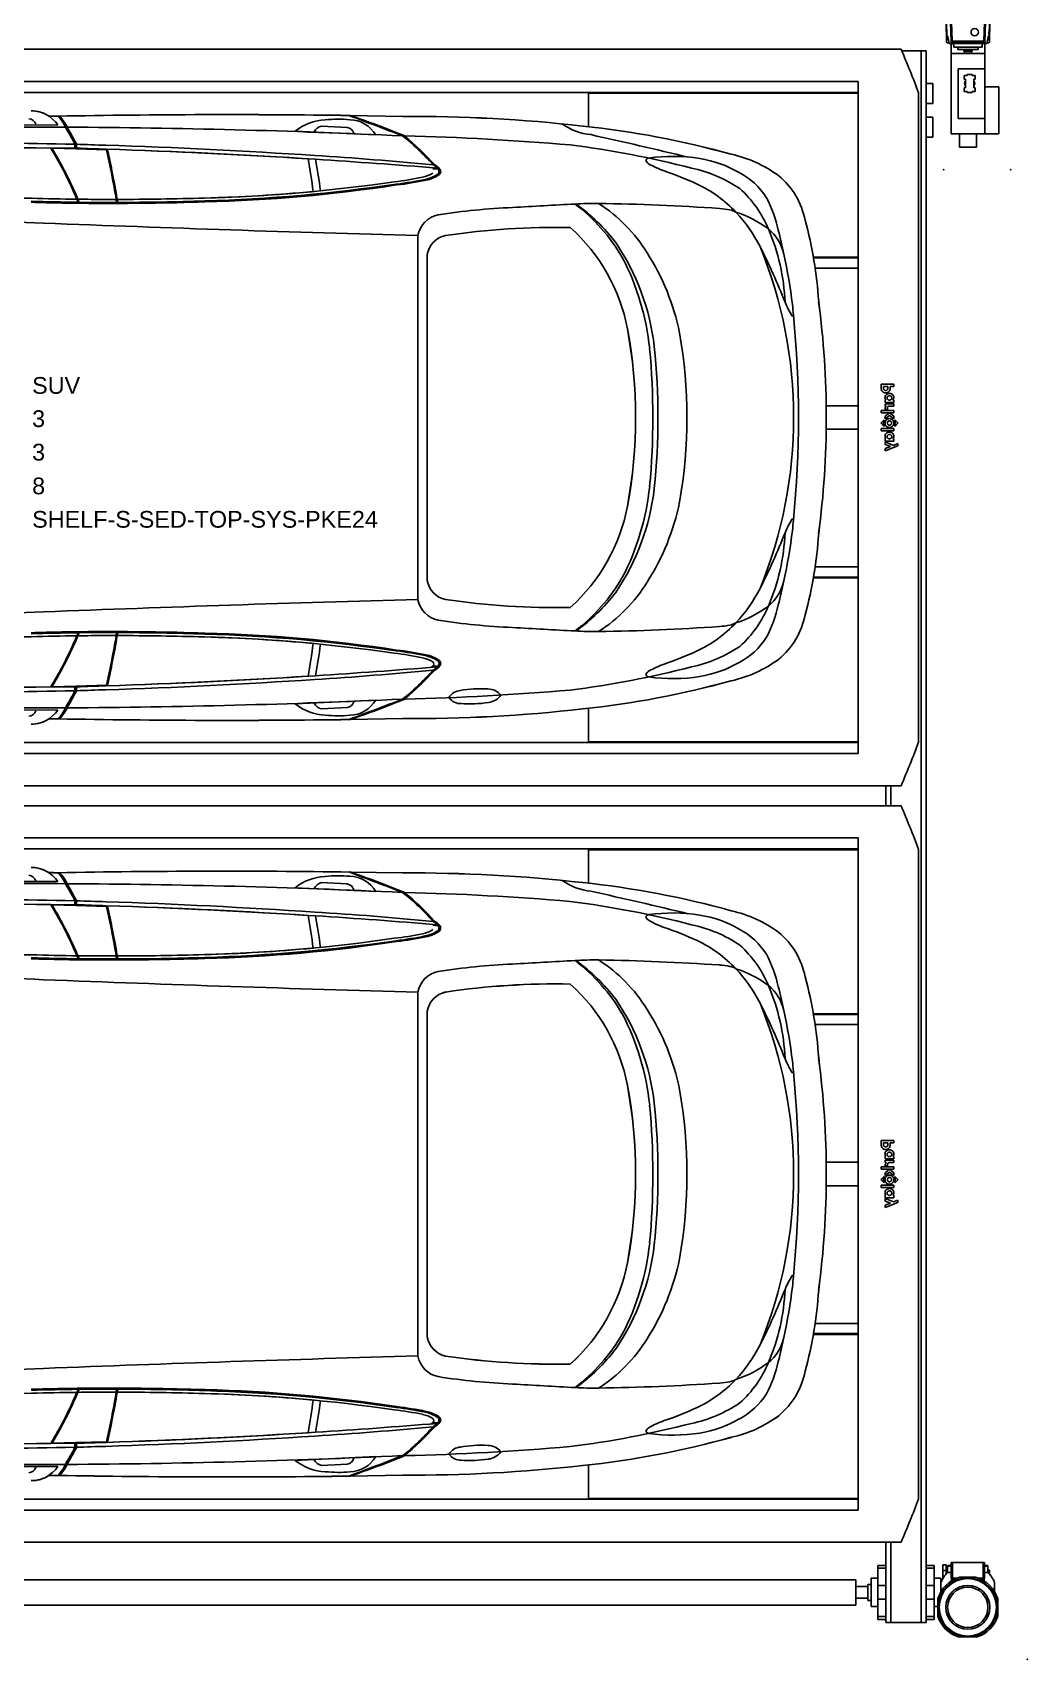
# Model space of a CAD drawing. Header units: millimetres. Extents: x 1600 to 11192, y 921 to 14160.
# Drawn here: x 3189.6 to 3486.6, y 7305.3 to 7791.3 of the extents above; entities that cross this region are included whole.
import ezdxf

# ---------------------------------------------------------------- set-up
doc = ezdxf.new("R2010")
doc.units = ezdxf.units.MM
doc.linetypes.add('PHANTOM', pattern=[12.7, 6.35, -1.27, 1.27, -1.27, 1.27, -1.27])
for name, color, linetype in [('PK24-LOGO', 7, 'Continuous'), ('PK24E', 7, 'Continuous'), ('PK24E-COMP-CAR', 7, 'Continuous'), ('PK24E-DATA', 7, 'Continuous')]:
    doc.layers.add(name, color=color, linetype=linetype)
for name, color, linetype, true_color in [('PK24E-COMP-PALLET', 132, 'Continuous', 0x00b7c8), ('PK24E-HELPER', 253, 'PHANTOM', 0xa1a1a1), ('PK24E-SYS-LIFT', 31, 'Continuous', 0xffcc5a), ('PK24E-SYS-SHELF', 31, 'Continuous', 0xffcc5a)]:
    doc.layers.add(name, color=color, linetype=linetype, true_color=true_color)
doc.styles.get("Standard").update_dxf_attribs({"font": 'arial.ttf'})

# ---------------------------------------------------------------- blocks, each defined once
blk = doc.blocks.new('ELIFTTT-CHASIS--TOP-COMP-PKE24')
at = {"layer": 'PK24E-SYS-LIFT'}
for p, q in [((275.86, -117.85), (275.75, -111.75)), ((275.79, -111.75), (275.94, -116.1)), ((288.56, -116.1), (288.71, -111.75)), ((288.64, -117.85), (288.75, -111.75)), ((276.18, -116.1), (275.94, -116.1)), ((277.26, -117.91), (277.04, -111.91)), ((277.34, -111.91), (277.55, -117.61)), ((286.95, -117.61), (287.16, -111.91)), ((287.46, -111.91), (287.24, -117.91)), ((288.56, -116.1), (288.32, -116.1)), ((288.54, -115.62), (288.58, -115.63)), ((276.61, -118.05), (276.06, -118.05)), ((277.28, -118.3), (276.68, -118.3)), ((277.25, -118.3), (277.25, -121.25)), ((277.25, -121.25), (287.25, -121.25)), ((277.25, -121.25), (277.25, -145.25)), ((277.26, -117.91), (277.55, -117.61)), ((287.24, -117.91), (277.26, -117.91)), ((277.26, -117.91), (277.28, -118.3)), ((287.22, -118.3), (277.28, -118.3)), ((277.55, -117.61), (286.95, -117.61)), ((277.97, -118.3), (278.03, -119.4)), ((286.47, -119.4), (278.03, -119.4)), ((279.25, -119.4), (279.25, -120.1)), ((285.25, -120.1), (279.25, -120.1)), ((281, -120.1), (281, -120.6)), ((281, -120.6), (281.1, -120.7)), ((281, -120.6), (283.5, -120.6)), ((283.4, -120.7), (281.1, -120.7)), ((281.25, -120.7), (281.25, -121.25)), ((283.25, -121.25), (283.25, -120.7)), ((283.4, -120.7), (283.5, -120.6)), ((283.5, -120.6), (283.5, -120.1)), ((285.25, -120.1), (285.25, -119.4)), ((286.47, -119.4), (286.53, -118.3)), ((286.95, -117.61), (287.24, -117.91)), ((287.22, -118.3), (287.24, -117.91)), ((287.82, -118.3), (287.22, -118.3)), ((287.25, -121.25), (287.25, -118.3)), ((287.25, -125.85), (287.25, -121.25)), ((288.44, -118.05), (287.89, -118.05)), ((287.25, -125.85), (279.35, -125.85)), ((279.35, -125.85), (279.35, -140.65)), ((287.25, -140.65), (287.25, -125.85)), ((281.1, -127.88), (281.1, -128.98)), ((282.02, -127.88), (281.1, -127.88)), ((281.1, -128.98), (281.48, -128.98)), ((281.48, -128.98), (281.48, -131.52)), ((282.02, -127.55), (282.02, -127.88)), ((283.48, -127.55), (282.02, -127.55)), ((283.48, -127.88), (283.48, -127.55)), ((284.4, -127.88), (283.48, -127.88)), ((284.02, -128.98), (284.4, -128.98)), ((284.02, -131.52), (284.02, -128.98)), ((284.4, -128.98), (284.4, -127.88)), ((281.1, -131.52), (281.1, -132.62)), ((281.48, -131.52), (281.1, -131.52)), ((281.1, -132.62), (282.02, -132.62)), ((282.02, -132.62), (282.02, -132.95)), ((282.02, -132.95), (283.48, -132.95)), ((283.48, -132.62), (284.4, -132.62)), ((283.48, -132.95), (283.48, -132.62)), ((284.4, -131.52), (284.02, -131.52)), ((284.4, -132.62), (284.4, -131.52)), ((287.25, -131.25), (291.45, -131.25)), ((291.45, -131.25), (291.45, -145.25)), ((279.35, -140.65), (287.25, -140.65)), ((287.25, -145.25), (287.25, -140.65)), ((277.25, -145.25), (287.25, -145.25)), ((279.75, -145.25), (279.75, -149.25)), ((284.75, -149.25), (284.75, -145.25)), ((287.25, -145.25), (291.45, -145.25)), ((284.75, -149.25), (279.75, -149.25))]:
    blk.add_line(p, q, dxfattribs=at)
blk.add_circle((284.25, -114.91), 1.1, dxfattribs=at)
for centre, radius, start, end in [((276.06, -117.85), 0.2, 181, 270), ((276.75, -117), 0.45, 155.4253, 227.7547), ((287.75, -117), 0.45, 312.2453, 24.5747), ((288.44, -117.85), 0.2, 270, 359), ((282.75, -130.25), 1.5, 147.8509, 212.1491), ((282.75, -130.25), 1.5, 327.8509, 32.1491)]:
    blk.add_arc(centre, radius, start, end, dxfattribs=at)
for centre, start_param, end_param in [((305.67, -111.06), 1.745058, 1.81444), ((258.83, -111.06), 4.468745, 4.538127)]:
    blk.add_ellipse(centre, major_axis=(0, 29.91), ratio=0.99939, start_param=start_param, end_param=end_param, dxfattribs=at)
for points, knots in [([(276.18, -116.1), (276.19, -116.11), (276.21, -116.12), (276.22, -116.18), (276.23, -116.23), (276.24, -116.25)], [0, 0, 0, 0, 0.43316, 0.866325, 1, 1, 1, 1]), ([(288.26, -116.25), (288.27, -116.21), (288.29, -116.14), (288.31, -116.1), (288.31, -116.1), (288.32, -116.1)], [0, 0, 0, 0, 0.432931, 0.865827, 1, 1, 1, 1]), ([(288.58, -114.19), (288.58, -114.19), (288.57, -114.2), (288.56, -114.28), (288.54, -114.44), (288.53, -114.66), (288.51, -114.9), (288.51, -115.15), (288.51, -115.36), (288.52, -115.53), (288.53, -115.62), (288.53, -115.62), (288.54, -115.61)], [0, 0, 0, 0, 0.009511, 0.124893, 0.240611, 0.356456, 0.472081, 0.587302, 0.702221, 0.817124, 0.932235, 1, 1, 1, 1]), ([(288.61, -114.18), (288.61, -114.18), (288.61, -114.16), (288.61, -114.22), (288.6, -114.37), (288.6, -114.62), (288.6, -114.9), (288.59, -115.18), (288.59, -115.43), (288.58, -115.58), (288.58, -115.64), (288.58, -115.63), (288.58, -115.63)], [0, 0, 0, 0, 0.000422, 0.125216, 0.249969, 0.374831, 0.499914, 0.625089, 0.750116, 0.875001, 0.999834, 1, 1, 1, 1]), ([(288.58, -115.24), (288.58, -115.23), (288.58, -115.15), (288.59, -114.97), (288.6, -114.73), (288.6, -114.53), (288.6, -114.43), (288.6, -114.39)], [0, 0, 0, 0, 0.041978, 0.306281, 0.570431, 0.834353, 1, 1, 1, 1]), ([(276.67, -118.28), (276.67, -118.28), (276.67, -118.3), (276.68, -118.3), (276.68, -118.3)], [0, 0, 0, 0, 0.485402, 1, 1, 1, 1]), ([(282.41, -121.25), (282.39, -121.24), (282.34, -121.21), (282.25, -121.2), (282.16, -121.21), (282.11, -121.24), (282.09, -121.25)], [0, 0, 0, 0, 0.230406, 0.49981, 0.78779, 1, 1, 1, 1]), ([(287.82, -118.3), (287.82, -118.3), (287.83, -118.3), (287.83, -118.28), (287.83, -118.28)], [0, 0, 0, 0, 0.487803, 1, 1, 1, 1])]:
    blk.add_open_spline(points, degree=3, knots=knots, dxfattribs=at)
blk = doc.blocks.new('ELIFTTT---TOP-SYS-PKE24')
blk.add_blockref('ELIFTTT-CHASIS--TOP-COMP-PKE24', (0, 0))
at = {"layer": 'PK24E-DATA'}
for tag, p in [('COMP_TYPE', (3.47, 12.51)), ('LAYOUT_ID', (3.47, 2.51)), ('SYSTEM_ID', (3.47, -7.49)), ('CARRIER_ID', (3.47, -17.49)), ('CON_CARS', (3.47, -27.49))]:
    blk.add_attdef(tag, p, '', height=5, dxfattribs=at)
blk = doc.blocks.new('SEDAN---TOP-COMP-PKE24')
at = {"layer": 'PK24E-COMP-CAR'}
for p, q in [((97.78, 90.23), (113.41, 89.96)), ((10.5, 87.37), (-13.63, 87.41)), ((105.43, 84.4), (81.33, 85.52)), ((89.22, 87.05), (96.9, 86.66)), ((15.63, 80.44), (-65.09, 81.1)), ((16.01, 80.23), (8.78, 80.42)), ((15.63, 81.62), (15.63, 80.46)), ((16.01, 80.23), (25.03, 79.95)), ((16.15, 81.61), (16.15, 80.46)), ((122.48, 74.33), (122.11, 74.63)), ((122.48, 74.33), (124.09, 74.18)), ((123.8, 74.5), (124.09, 74.18)), ((16.52, 65.21), (16.91, 64.26)), ((16.91, 64.26), (28.03, 64.26)), ((28.03, 64.26), (27.9, 65.14)), ((120.81, 48.65), (120.81, -48.65)), ((16.52, -65.21), (16.91, -64.26)), ((16.91, -64.26), (28.03, -64.26)), ((28.03, -64.26), (27.9, -65.14)), ((122.48, -74.33), (124.09, -74.18)), ((123.8, -74.5), (124.09, -74.18)), ((15.63, -80.44), (-65.09, -81.1)), ((16.01, -80.23), (8.78, -80.42)), ((15.63, -81.62), (15.63, -80.46)), ((16.01, -80.23), (25.03, -79.95)), ((16.15, -81.61), (16.15, -80.46)), ((10.5, -87.37), (-13.63, -87.41)), ((105.43, -84.4), (81.33, -85.52)), ((89.22, -87.05), (96.9, -86.66)), ((97.78, -90.23), (113.41, -89.96))]:
    blk.add_line(p, q, dxfattribs=at)
blk.add_lwpolyline([(2.6, 91.59, -0.150488), (7.83, 90.05, -0.000309), (10.57, 90.02, -0.008053), (97.78, 90.23), (113.41, 89.96, -0.029408), (167.21, 87.06, -0.042052), (211.54, 78.64, -0.105095), (225.75, 72.2, -0.171896), (233.64, 58.91, -0.050927), (237.67, 34.67, -0.065564), (237.67, -34.67, -0.050927), (233.64, -58.91, -0.171896), (225.75, -72.2, -0.105095), (211.54, -78.64, -0.042052), (167.21, -87.06, -0.029408), (113.41, -89.96), (97.78, -90.23, -0.008053), (10.57, -90.02, -0.000309), (7.83, -90.05, -0.150488), (2.6, -91.59, -0.044865)], format="xyb", dxfattribs=at)
for points in [[(-65.09, 81.1), (-73.22, 80.95), (-70.53, 74.32, 0.014822), (-35.67, 68.36, 0.030043), (2.71, 65.49, 0.004063), (16.22, 65.21, 0.035411), (8.42, 80.5)], [(25.28, 80.15, -0.016235), (28.25, 65.14, 0.00745), (54.29, 65.56, 0.017199), (86.77, 67.51, 0.008624), (85.26, 77.28, 0.007485)], [(126.3, 54.38, 0.304088), (120.81, 48.65), (120.81, -48.65, 0.304088), (126.3, -54.38, 0.041268), (163.52, -56.77, 0.163886), (180.58, -26.5, 0.091893), (180.58, 26.5, 0.163886), (163.52, 56.77, 0.041268)], [(-35.67, -68.36, 0.014822), (-70.53, -74.32), (-73.22, -80.95), (-65.09, -81.1), (8.42, -80.5, 0.035411), (16.22, -65.21, 0.004063), (2.71, -65.49, 0.030043)], [(28.25, -65.14, -0.016235), (25.28, -80.15, 0.007485), (85.26, -77.28, 0.008624), (86.77, -67.51, 0.017199), (54.29, -65.56, 0.00745)]]:
    blk.add_lwpolyline(points, format="xyb", close=True, dxfattribs=at)
for centre, radius, start, end in [((1.53, 86.64), 2.64, 20.8811, 82.6101), ((2.73, 82.33), 9.26, 33.0251, 90.7991), ((-19.05, -2122.12), 2212.33, 89.23306, 89.30384), ((60.59, -2617.2), 2707.68, 89.21283, 91.05848), ((2.79, 82.38), 10.9, 23.5779, 44.4636), ((2.01, 81.41), 12.48, 25.2884, 43.4409), ((91.15, 73.14), 15.8, 92.8336, 128.4058), ((94.26, 47.96), 41.15, 85.1459, 95.4212), ((-293.91, -966.2), 1126.56, 68.80125, 69.67692), ((97.45, 79.7), 9.26, 30.4462, 88.2202), ((7.29, -176.06), 281.25, 67.6811, 71.2298), ((115.73, -368.46), 458.42, 83.5521, 90.29), ((-4.65, -5675.73), 5762.5, 89.826757, 90.657219), ((-55.59, 45.28), 79.96, 27.0266, 31.2322), ((0.75, -2315.17), 2401.94, 87.31052, 89.70092), ((400.86, 299.68), 442.21, 208.7857, 209.5474), ((89.88, 84.08), 3.04, 102.5121, 156.3046), ((96.44, 84.06), 2.64, 18.3022, 80.0312), ((69.93, 29.14), 70.13, 41.3553, 51.6379), ((94.27, -735.78), 820.14, 85.15985, 88.61477), ((53.37, 12.12), 94.18, 42.3548, 49.8521), ((130.81, 81.06), 4.42, 87.5979, 143.4152), ((131.06, 85.96), 4.42, 210.8879, 266.7052), ((133.45, 49.46), 36.11, 80.9538, 94.1886), ((138.88, 86.15), 5.07, 270.5498, 320.3005), ((138.58, 80.08), 5.07, 34.0026, 83.7533), ((139.42, -180.22), 268.73, 74.431, 84.063), ((-36.58, -2440.23), 2522.39, 88.81394, 90.83629), ((-95.53, 17.86), 121.37, 22.4976, 31.0717), ((-95.23, 17.86), 121.37, 22.9596, 31.0262), ((114.29, 3096.19), 3016.18, 268.13548, 268.30047), ((47.02, 862.9), 783.05, 267.74093, 268.38698), ((-33.65, -1742.8), 1825.08, 86.20281, 88.16358), ((-40.59, -1924.38), 2005.61, 86.33841, 88.1264), ((-204.64, 26.99), 235.7, 9.3153, 12.9871), ((-204.34, 26.99), 235.7, 9.0956, 13.0385), ((19.59, -1003.28), 1083.66, 84.54654, 86.42201), ((136.82, 117.13), 36.11, 260.1145, 273.3493), ((126.83, -208.42), 292.15, 75.5537, 82.7962), ((194.18, 25.29), 52.7, 81.2711, 97.8931), ((203.48, 42), 37.52, 53.5971, 77.5949), ((-197.26, 28.6), 286.68, 7.7985, 9.7757), ((-192.67, 28.85), 284.29, 7.8575, 9.7787), ((-42.72, -1961.75), 2043.04, 85.32494, 86.34579), ((117.61, 80.7), 9.1, 281.3583, 302.3899), ((121.98, 73.67), 0.827, 307.5335, 52.783), ((118.65, 69.33), 7.29, 45.0659, 57.3941), ((119.22, 69.61), 7.04, 39.9295, 57.8756), ((123.26, 73.51), 1.07, 299.4491, 38.8727), ((123.66, 73.47), 1.17, 299.3514, 34.4026), ((186.57, 76.77), 0.494, 129.2513, 176.9497), ((187.85, 77.41), 1.87, 199.2077, 244.3684), ((187.48, 75.5), 2.05, 104.9203, 126.3831), ((200.54, 99.37), 27.23, 240.2717, 250.7282), ((156.6, -28.17), 107.67, 65.4151, 71.057), ((191.31, 34.66), 40.71, 55.877, 78.0896), ((196.47, 42.86), 34.98, 60.0524, 80.5948), ((204.14, 54.36), 21.21, 32.1506, 62.5032), ((42.27, 538.54), 473.13, 271.4558, 278.3489), ((40.47, 551.19), 486.69, 271.641, 278.3926), ((43.18, 517.82), 453.56, 271.423, 278.6866), ((98.54, 174.84), 105.16, 276.7852, 281.4395), ((98.59, 175.86), 106.94, 276.9364, 281.6426), ((98.5, 176.78), 108.13, 277.0023, 281.7071), ((118.02, 81.66), 10.75, 281.5451, 302.4414), ((118.64, 80.77), 10.03, 280.3524, 303.9003), ((184.17, 33.83), 39.83, 43.7152, 64.3709), ((191.91, 43.6), 33.28, 22.4936, 48.0772), ((210.94, 54.42), 23.14, 11.2056, 50.22), ((26.5, 878.44), 814.5, 268.31692, 269.60026), ((26.62, 883.44), 819.2, 268.31952, 269.29918), ((26.97, 896.69), 831.55, 268.32799, 269.25734), ((26.97, 896.69), 831.55, 269.27979, 269.55469), ((27.03, 939.01), 873.87, 269.57288, 270.05711), ((26.45, 924.83), 860.88, 269.62504, 271.86362), ((27.03, 939.01), 873.87, 270.07421, 271.78768), ((26.62, 925.75), 861.51, 270.11773, 271.848), ((250.68, -1623.18), 1689.13, 92.90937, 93.54287), ((170.81, -28.86), 92.82, 89.2731, 93.6198), ((131.82, 20.25), 54.69, 30.2777, 52.7207), ((131.89, 17.61), 56.95, 37.4412, 54.1701), ((161.23, -630.98), 695.01, 86.13621, 89.11285), ((146.89, 24.97), 46.36, 31.4915, 57.2212), ((185.1, 46.71), 41.56, 12.9085, 27.0964), ((20.7, 421.08), 363.31, 261.1383, 267.7269), ((125.55, 53), 7.66, 100.9038, 169.9775), ((154.02, -128.07), 190.95, 92.3174, 99.017), ((205.84, 33.15), 29.38, 79.4948, 85.6599), ((209.09, 54.07), 8.25, 62.0609, 75.2343), ((202.54, 29.3), 33.7, 53.3329, 71.9981), ((176.71, 28.17), 49.14, 27.7511, 42.4711), ((116.96, 27.06), 120.95, 3.6064, 15.2679), ((396.89, 10097.96), 10047.5, 267.772041, 268.409436), ((38507.92, 0), 38389.96, 179.918916, 180.081084), ((127.83, 47.42), 7.13, 102.4032, 170.0587), ((159.36, -169.54), 226.34, 88.9472, 98.3998), ((127.12, 16.32), 54.42, 10.7856, 48.0145), ((214.75, 46.36), 12.73, 11.1246, 51.5606), ((165.67, 31.9), 62.01, 2.3622, 23.2046), ((73.91, 17.65), 156.47, 11.4902, 14.1867), ((119.54, 13.27), 69.51, 6.5279, 34.0955), ((127.86, 11.49), 69.65, 11.4325, 32.7677), ((94.81, 0), 135.38, 337.8449, 22.1551), ((32.35, -43.02), 210.09, 21.6408, 26.6018), ((75.67, 15.25), 155.25, 6.8321, 12.4866), ((111.67, 12.78), 75.95, 5.882, 27.4799), ((261.66, 49.18), 37.08, 203.3989, 210.465), ((-25.6, 0), 265.54, 352.4977, 7.5023), ((229.84, 30.63), 0.284, 239.4556, 4.0705), ((188.44, 27.93), 41.78, 3.7238, 7.9632), ((-71.6, 0.01), 303.27, 354.2027, 5.7986), ((37.61, 0), 145.4, 349.4993, 10.5007), ((53.43, 0), 144.91, 349.9468, 10.0532), ((-35.79, 0), 223.95, 354.7316, 5.2684), ((-17.83, 0), 207.52, 354.1451, 5.8549), ((119.54, -13.27), 69.51, 325.9045, 353.4721), ((111.67, -12.78), 75.95, 332.5201, 354.118), ((127.12, -16.32), 54.42, 311.9855, 349.2144), ((127.86, -11.49), 69.65, 327.2323, 348.5675), ((75.67, -15.25), 155.25, 347.5134, 353.1679), ((261.66, -49.18), 37.08, 149.535, 156.6011), ((229.84, -30.63), 0.284, 355.9295, 120.5444), ((188.44, -27.93), 41.78, 352.0368, 356.2762), ((32.35, 43.02), 210.09, 333.3982, 338.3592), ((165.67, -31.9), 62.01, 336.7954, 357.6378), ((116.96, -27.06), 120.95, 344.7321, 356.3936), ((131.82, -20.25), 54.69, 307.2793, 329.7223), ((127.83, -47.42), 7.13, 189.9413, 257.5968), ((131.89, -17.61), 56.95, 305.8299, 322.5588), ((146.89, -24.97), 46.36, 302.7788, 328.5085), ((176.71, -28.17), 49.14, 317.5289, 332.2489), ((214.75, -46.36), 12.73, 308.4394, 348.8754), ((73.91, -17.65), 156.47, 345.8133, 348.5098), ((20.7, -421.08), 363.31, 92.2731, 98.8617), ((396.89, -10097.96), 10047.5, 91.590564, 92.227959), ((125.55, -53), 7.66, 190.0225, 259.0962), ((159.36, 169.54), 226.34, 261.6002, 271.0528), ((202.54, -29.3), 33.7, 288.0019, 306.6671), ((191.91, -43.6), 33.28, 311.9228, 337.5064), ((185.1, -46.71), 41.56, 332.9036, 347.0915), ((154.02, 128.07), 190.95, 260.983, 267.6826), ((250.68, 1623.18), 1689.13, 266.45713, 267.09063), ((161.23, 630.98), 695.01, 270.88715, 273.86379), ((184.17, -33.83), 39.83, 295.6291, 316.2848), ((205.84, -33.15), 29.38, 274.3401, 280.5052), ((209.09, -54.07), 8.25, 284.7657, 297.9391), ((210.94, -54.42), 23.14, 309.78, 348.7944), ((26.5, -878.44), 814.5, 90.39974, 91.68308), ((26.62, -883.44), 819.2, 90.70082, 91.68048), ((26.97, -896.69), 831.55, 90.74266, 91.67201), ((-95.53, -17.86), 121.37, 328.9283, 337.5024), ((-95.23, -17.86), 121.37, 328.9738, 337.0404), ((26.97, -896.69), 831.55, 90.44531, 90.72021), ((27.03, -939.01), 873.87, 89.94289, 90.42712), ((26.45, -924.83), 860.88, 88.13638, 90.37496), ((-204.64, -26.99), 235.7, 347.0129, 350.6847), ((-204.34, -26.99), 235.7, 346.9615, 350.9044), ((27.03, -939.01), 873.87, 88.21232, 89.92579), ((26.62, -925.75), 861.51, 88.152, 89.88227), ((42.27, -538.54), 473.13, 81.6511, 88.5442), ((40.47, -551.19), 486.69, 81.6074, 88.359), ((43.18, -517.82), 453.56, 81.3134, 88.577), ((-197.26, -28.6), 286.68, 350.2243, 352.2015), ((-192.67, -28.85), 284.29, 350.2213, 352.1425), ((170.81, 28.86), 92.82, 266.3802, 270.7269), ((204.14, -54.36), 21.21, 297.4968, 327.8494), ((98.54, -174.84), 105.16, 78.5605, 83.2148), ((98.59, -175.86), 106.94, 78.3574, 83.0636), ((98.5, -176.78), 108.13, 78.2929, 82.9977), ((117.61, -80.7), 9.1, 57.6101, 78.6417), ((118.02, -81.66), 10.75, 57.5586, 78.4549), ((118.64, -80.77), 10.03, 56.0997, 79.6476), ((123.26, -73.51), 1.07, 321.1273, 60.5509), ((123.66, -73.47), 1.17, 325.5974, 60.6486), ((156.6, 28.17), 107.67, 288.943, 294.5849), ((191.31, -34.66), 40.71, 281.9104, 304.123), ((203.48, -42), 37.52, 282.4051, 306.4029), ((-40.59, 1924.38), 2005.61, 271.8736, 273.66159), ((19.59, 1003.28), 1083.66, 273.57799, 275.45346), ((-42.72, 1961.75), 2043.04, 273.65421, 274.67506), ((69.93, -29.14), 70.13, 308.3621, 318.6447), ((53.37, -12.12), 94.18, 310.1479, 317.6452), ((118.65, -69.33), 7.29, 302.6059, 314.9341), ((119.22, -69.61), 7.04, 302.1244, 320.0705), ((126.83, 208.42), 292.15, 277.2038, 284.4463), ((187.85, -77.41), 1.87, 115.6316, 160.7923), ((186.57, -76.77), 0.494, 183.0503, 230.7487), ((187.48, -75.5), 2.05, 233.6169, 255.0797), ((194.18, -25.29), 52.7, 262.1069, 278.7289), ((200.54, -99.37), 27.23, 109.2718, 119.7283), ((196.47, -42.86), 34.98, 279.4052, 299.9476), ((-36.58, 2440.23), 2522.39, 269.16371, 271.18606), ((-55.59, -45.28), 79.96, 328.7678, 332.9734), ((400.86, -299.68), 442.21, 150.4526, 151.2143), ((47.02, -862.9), 783.05, 91.61302, 92.25907), ((114.29, -3096.19), 3016.18, 91.69953, 91.86452), ((-33.65, 1742.8), 1825.08, 271.83642, 273.79719), ((94.27, 735.78), 820.14, 271.38523, 274.84015), ((139.42, 180.22), 268.73, 275.937, 285.569), ((-246.73, 1783.89), 1914.22, 282.56403, 283.45609), ((-4.65, 5675.73), 5762.5, 269.342781, 270.173243), ((2.73, -82.33), 9.26, 269.2009, 326.9749), ((2.79, -82.38), 10.9, 315.5364, 336.4221), ((2.01, -81.41), 12.48, 316.5591, 334.7116), ((0.75, 2315.17), 2401.94, 270.29908, 272.68948), ((91.15, -73.14), 15.8, 231.5942, 267.1664), ((89.88, -84.08), 3.04, 203.6954, 257.4879), ((96.44, -84.06), 2.64, 279.9688, 341.6978), ((-293.91, 966.2), 1126.56, 290.32308, 291.19875), ((97.45, -79.7), 9.26, 271.7798, 329.5538), ((7.29, 176.06), 281.25, 288.7702, 292.3189), ((115.73, 368.46), 458.42, 269.71, 276.4479), ((171.42, -102.14), 17.73, 95.6452, 125.5224), ((1.53, -86.64), 2.64, 277.3899, 339.1189), ((-19.05, 2122.12), 2212.33, 270.69616, 270.76694), ((60.59, 2617.2), 2707.68, 268.94152, 270.78717), ((94.26, -47.96), 41.15, 264.5788, 274.8541)]:
    blk.add_arc(centre, radius, start, end, dxfattribs=at)
blk = doc.blocks.new('LOGO----DECOR-PK24')
at = {"layer": 'PK24-LOGO'}
for p, q in [((-10, 2.13), (-8.71, 2.13)), ((-10, -1.62), (-10, 2.13)), ((-9.29, 1.47), (-9.29, 0.11)), ((-8.76, 1.47), (-9.29, 1.47)), ((-9.29, 0.11), (-8.76, 0.11)), ((-8.61, 1.46), (-8.76, 1.47)), ((-8.76, 0.11), (-8.61, 0.13)), ((-8.71, 2.13), (-8.43, 2.11)), ((-8.48, 1.42), (-8.61, 1.46)), ((-8.61, 0.13), (-8.48, 0.17)), ((-8.36, 1.35), (-8.48, 1.42)), ((-8.48, 0.17), (-8.36, 0.23)), ((-8.43, 2.11), (-8.3, 2.07)), ((-8.26, 1.27), (-8.36, 1.35)), ((-8.36, 0.23), (-8.26, 0.31)), ((-8.3, 2.07), (-8.17, 2.03)), ((-8.19, 1.17), (-8.26, 1.27)), ((-8.26, 0.31), (-8.19, 0.41)), ((-8.13, 1.05), (-8.19, 1.17)), ((-8.19, 0.41), (-8.13, 0.53)), ((-8.17, 2.03), (-7.94, 1.9)), ((-8.09, 0.93), (-8.13, 1.05)), ((-8.13, 0.53), (-8.09, 0.66)), ((-8.08, 0.79), (-8.09, 0.93)), ((-8.09, 0.66), (-8.08, 0.79)), ((-7.94, 1.9), (-7.74, 1.74)), ((-7.74, 1.74), (-7.58, 1.55)), ((-7.58, 0.04), (-7.74, -0.16)), ((-7.58, 1.55), (-7.46, 1.32)), ((-7.46, 0.27), (-7.58, 0.04)), ((-7.46, 1.32), (-7.38, 1.06)), ((-7.38, 0.52), (-7.46, 0.27)), ((-7.38, 1.06), (-7.36, 0.79)), ((-7.36, 0.79), (-7.38, 0.52)), ((-7.19, -0.02), (-7.16, 0.13)), ((-7.16, 0.13), (-7.11, 0.26)), ((-7.11, 0.26), (-6.98, 0.49)), ((-6.98, 0.49), (-6.82, 0.68)), ((-6.82, 0.68), (-6.62, 0.82)), ((-6.62, 0.82), (-6.41, 0.92)), ((-6.42, 0.06), (-6.48, -0.05)), ((-6.33, 0.17), (-6.42, 0.06)), ((-6.41, 0.92), (-6.19, 0.98)), ((-6.23, 0.25), (-6.33, 0.17)), ((-6.11, 0.31), (-6.23, 0.25)), ((-6.19, 0.98), (-5.97, 1)), ((-5.98, 0.35), (-6.11, 0.31)), ((-5.84, 0.36), (-5.98, 0.35)), ((-5.97, 1), (-5.74, 0.98)), ((-5.71, 0.35), (-5.84, 0.36)), ((-5.74, 0.98), (-5.53, 0.92)), ((-5.58, 0.31), (-5.71, 0.35)), ((-5.47, 0.24), (-5.58, 0.31)), ((-5.53, 0.92), (-5.35, 0.82)), ((-5.37, 0.16), (-5.47, 0.24)), ((-5.29, 0.06), (-5.37, 0.16)), ((-5.35, 0.82), (-5.21, 0.7)), ((-5.23, -0.06), (-5.29, 0.06)), ((-5.21, 0.7), (-5.21, 0.95)), ((-5.21, 0.95), (-4.5, 0.95)), ((-4.5, 0.95), (-4.5, -1.62)), ((-3.41, 0.95), (-4.11, 0.95)), ((-4.11, 0.95), (-4.11, -1.62)), ((-3.41, 0.53), (-3.41, 0.95)), ((-3.36, 0.62), (-3.41, 0.53)), ((-3.37, -0.03), (-3.32, 0.06)), ((-3.29, 0.71), (-3.36, 0.62)), ((-3.32, 0.06), (-3.26, 0.13)), ((-3.22, 0.78), (-3.29, 0.71)), ((-3.26, 0.13), (-3.19, 0.19)), ((-3.14, 0.84), (-3.22, 0.78)), ((-3.19, 0.19), (-3.11, 0.23)), ((-3.05, 0.89), (-3.14, 0.84)), ((-3.11, 0.23), (-3.02, 0.26)), ((-2.94, 0.92), (-3.05, 0.89)), ((-3.02, 0.26), (-2.92, 0.27)), ((-2.83, 0.94), (-2.94, 0.92)), ((-2.92, 0.27), (-2.42, 0.27)), ((-2.7, 0.95), (-2.83, 0.94)), ((-2.42, 0.95), (-2.7, 0.95)), ((-2.42, 0.27), (-2.42, 0.95)), ((-1.42, 2.13), (-2.13, 2.13)), ((-2.13, 2.13), (-2.13, -1.62)), ((-1.42, -1.62), (-1.42, 2.13)), ((-0.37, 0.95), (-1.42, -0.33)), ((-0.61, -0.33), (0.44, 0.95)), ((0.44, 0.95), (-0.37, 0.95)), ((0.44, 0.19), (0.36, -0.06)), ((0.56, 0.41), (0.44, 0.19)), ((0.72, 0.61), (0.56, 0.41)), ((0.92, 0.77), (0.72, 0.61)), ((0.77, 1.32), (0.79, 1.37)), ((0.78, 1.26), (0.77, 1.32)), ((0.81, 1.24), (0.78, 1.26)), ((0.79, 1.37), (1.61, 2.19)), ((0.85, 1.23), (0.81, 1.24)), ((0.89, 1.24), (0.85, 1.23)), ((1.07, 1.32), (0.89, 1.24)), ((1.15, 0.9), (0.92, 0.77)), ((1.27, 1.37), (1.07, 1.32)), ((1.07, -0.08), (1.13, 0.03)), ((1.13, 0.03), (1.21, 0.12)), ((1.4, 0.98), (1.15, 0.9)), ((1.21, 0.12), (1.3, 0.2)), ((1.46, 1.41), (1.27, 1.37)), ((1.3, 0.2), (1.41, 0.26)), ((1.67, 1), (1.4, 0.98)), ((1.41, 0.26), (1.54, 0.3)), ((1.67, 1.42), (1.46, 1.41)), ((1.54, 0.3), (1.67, 0.31)), ((1.61, 2.19), (1.67, 2.21)), ((1.67, 2.21), (1.73, 2.19)), ((1.87, 1.41), (1.67, 1.42)), ((1.94, 0.98), (1.67, 1)), ((1.67, 0.31), (1.8, 0.3)), ((1.73, 2.19), (2.54, 1.37)), ((1.8, 0.3), (1.92, 0.26)), ((2.07, 1.37), (1.87, 1.41)), ((1.92, 0.26), (2.03, 0.2)), ((2.19, 0.9), (1.94, 0.98)), ((2.03, 0.2), (2.13, 0.12)), ((2.26, 1.32), (2.07, 1.37)), ((2.13, 0.12), (2.2, 0.03)), ((2.41, 0.77), (2.19, 0.9)), ((2.2, 0.03), (2.26, -0.08)), ((2.45, 1.24), (2.26, 1.32)), ((2.61, 0.61), (2.41, 0.77)), ((2.48, 1.23), (2.45, 1.24)), ((2.52, 1.24), (2.48, 1.23)), ((2.55, 1.26), (2.52, 1.24)), ((2.54, 1.37), (2.57, 1.32)), ((2.57, 1.32), (2.55, 1.26)), ((2.78, 0.41), (2.61, 0.61)), ((2.9, 0.19), (2.78, 0.41)), ((2.98, -0.06), (2.9, 0.19)), ((3.31, 2.13), (4.01, 2.13)), ((3.31, -1.62), (3.31, 2.13)), ((4.01, 2.13), (4.01, -1.62)), ((4.37, -0.02), (4.4, 0.13)), ((4.4, 0.13), (4.45, 0.26)), ((4.45, 0.26), (4.58, 0.49)), ((4.58, 0.49), (4.74, 0.68)), ((4.74, 0.68), (4.93, 0.82)), ((4.93, 0.82), (5.15, 0.92)), ((5.14, 0.06), (5.08, -0.05)), ((5.23, 0.17), (5.14, 0.06)), ((5.15, 0.92), (5.37, 0.98)), ((5.33, 0.25), (5.23, 0.17)), ((5.45, 0.31), (5.33, 0.25)), ((5.37, 0.98), (5.59, 1)), ((5.58, 0.35), (5.45, 0.31)), ((5.72, 0.36), (5.58, 0.35)), ((5.59, 1), (5.82, 0.98)), ((5.85, 0.35), (5.72, 0.36)), ((5.82, 0.98), (6.03, 0.92)), ((5.98, 0.31), (5.85, 0.35)), ((6.09, 0.24), (5.98, 0.31)), ((6.03, 0.92), (6.21, 0.82)), ((6.19, 0.16), (6.09, 0.24)), ((6.27, 0.06), (6.19, 0.16)), ((6.21, 0.82), (6.35, 0.7)), ((6.32, -0.06), (6.27, 0.06)), ((6.35, 0.7), (6.35, 0.95)), ((6.35, 0.95), (7.06, 0.95)), ((7.06, 0.95), (7.06, -1.62)), ((8.33, -1.51), (7.31, 0.95)), ((7.31, 0.95), (8.05, 0.95)), ((8.05, 0.95), (8.68, -0.63)), ((10, 0.95), (8.51, -2.81)), ((8.68, -0.63), (9.27, 0.95)), ((9.27, 0.95), (10, 0.95)), ((-9.29, -1.62), (-10, -1.62)), ((-8.71, -0.55), (-9.29, -0.55)), ((-9.29, -0.55), (-9.29, -1.62)), ((-8.43, -0.52), (-8.71, -0.55)), ((-8.3, -0.49), (-8.43, -0.52)), ((-8.17, -0.44), (-8.3, -0.49)), ((-7.94, -0.32), (-8.17, -0.44)), ((-7.74, -0.16), (-7.94, -0.32)), ((-7.22, -0.33), (-7.21, -0.17)), ((-7.21, -0.5), (-7.22, -0.33)), ((-7.21, -0.17), (-7.19, -0.02)), ((-7.19, -0.65), (-7.21, -0.5)), ((-7.16, -0.79), (-7.19, -0.65)), ((-7.1, -0.92), (-7.16, -0.79)), ((-6.97, -1.15), (-7.1, -0.92)), ((-6.81, -1.34), (-6.97, -1.15)), ((-6.62, -1.48), (-6.81, -1.34)), ((-6.41, -1.59), (-6.62, -1.48)), ((-6.52, -0.18), (-6.53, -0.33)), ((-6.53, -0.33), (-6.52, -0.47)), ((-6.48, -0.05), (-6.52, -0.18)), ((-6.52, -0.47), (-6.48, -0.6)), ((-6.48, -0.6), (-6.42, -0.72)), ((-6.42, -0.72), (-6.33, -0.82)), ((-6.19, -1.65), (-6.41, -1.59)), ((-6.33, -0.82), (-6.23, -0.9)), ((-6.23, -0.9), (-6.11, -0.97)), ((-5.98, -1.67), (-6.19, -1.65)), ((-6.11, -0.97), (-5.98, -1.01)), ((-5.98, -1.01), (-5.84, -1.02)), ((-5.74, -1.65), (-5.98, -1.67)), ((-5.84, -1.02), (-5.71, -1.01)), ((-5.53, -1.57), (-5.74, -1.65)), ((-5.71, -1.01), (-5.58, -0.97)), ((-5.58, -0.97), (-5.47, -0.9)), ((-5.35, -1.47), (-5.53, -1.57)), ((-5.47, -0.9), (-5.37, -0.82)), ((-5.37, -0.82), (-5.29, -0.72)), ((-5.21, -1.33), (-5.35, -1.47)), ((-5.29, -0.72), (-5.23, -0.6)), ((-5.2, -0.19), (-5.23, -0.06)), ((-5.23, -0.6), (-5.2, -0.47)), ((-5.21, -1.62), (-5.21, -1.33)), ((-5.21, -1.33), (-5.21, -1.33)), ((-4.5, -1.62), (-5.21, -1.62)), ((-5.19, -0.33), (-5.2, -0.19)), ((-5.2, -0.47), (-5.19, -0.33)), ((-4.11, -1.62), (-3.41, -1.62)), ((-3.41, -0.21), (-3.4, -0.12)), ((-3.41, -1.62), (-3.41, -0.21)), ((-3.4, -0.12), (-3.37, -0.03)), ((-2.13, -1.62), (-1.42, -1.62)), ((-1.42, -0.33), (-0.37, -1.62)), ((0.44, -1.62), (-0.61, -0.33)), ((-0.37, -1.62), (0.44, -1.62)), ((0.36, -0.06), (0.33, -0.33)), ((0.33, -0.33), (0.36, -0.6)), ((0.36, -0.6), (0.44, -0.85)), ((0.44, -0.85), (0.56, -1.08)), ((0.56, -1.08), (0.72, -1.28)), ((0.72, -1.28), (0.92, -1.44)), ((0.77, -1.98), (0.78, -1.93)), ((0.79, -2.04), (0.77, -1.98)), ((0.78, -1.93), (0.81, -1.9)), ((1.61, -2.85), (0.79, -2.04)), ((0.81, -1.9), (0.85, -1.89)), ((0.85, -1.89), (0.89, -1.9)), ((0.89, -1.9), (1.07, -1.98)), ((0.92, -1.44), (1.15, -1.56)), ((1.02, -0.33), (1.03, -0.2)), ((1.03, -0.46), (1.02, -0.33)), ((1.03, -0.2), (1.07, -0.08)), ((1.07, -0.59), (1.03, -0.46)), ((1.13, -0.7), (1.07, -0.59)), ((1.07, -1.98), (1.27, -2.04)), ((1.21, -0.79), (1.13, -0.7)), ((1.15, -1.56), (1.4, -1.64)), ((1.3, -0.87), (1.21, -0.79)), ((1.27, -2.04), (1.46, -2.07)), ((1.41, -0.93), (1.3, -0.87)), ((1.4, -1.64), (1.67, -1.67)), ((1.54, -0.97), (1.41, -0.93)), ((1.46, -2.07), (1.67, -2.09)), ((1.67, -0.98), (1.54, -0.97)), ((1.67, -2.88), (1.61, -2.85)), ((1.8, -0.97), (1.67, -0.98)), ((1.67, -1.67), (1.94, -1.64)), ((1.67, -2.09), (1.87, -2.07)), ((1.73, -2.85), (1.67, -2.88)), ((2.54, -2.04), (1.73, -2.85)), ((1.92, -0.93), (1.8, -0.97)), ((1.87, -2.07), (2.07, -2.04)), ((2.03, -0.87), (1.92, -0.93)), ((1.94, -1.64), (2.19, -1.56)), ((2.13, -0.79), (2.03, -0.87)), ((2.07, -2.04), (2.26, -1.98)), ((2.2, -0.7), (2.13, -0.79)), ((2.19, -1.56), (2.41, -1.44)), ((2.26, -0.59), (2.2, -0.7)), ((2.26, -0.08), (2.3, -0.2)), ((2.3, -0.46), (2.26, -0.59)), ((2.26, -1.98), (2.45, -1.9)), ((2.3, -0.2), (2.31, -0.33)), ((2.31, -0.33), (2.3, -0.46)), ((2.41, -1.44), (2.61, -1.28)), ((2.45, -1.9), (2.48, -1.89)), ((2.48, -1.89), (2.52, -1.9)), ((2.52, -1.9), (2.55, -1.93)), ((2.57, -1.98), (2.54, -2.04)), ((2.55, -1.93), (2.57, -1.98)), ((2.61, -1.28), (2.78, -1.08)), ((2.78, -1.08), (2.9, -0.85)), ((2.9, -0.85), (2.98, -0.6)), ((3, -0.33), (2.98, -0.06)), ((2.98, -0.6), (3, -0.33)), ((4.01, -1.62), (3.31, -1.62)), ((4.34, -0.17), (4.37, -0.02)), ((4.34, -0.33), (4.34, -0.17)), ((4.34, -0.5), (4.34, -0.33)), ((4.37, -0.65), (4.34, -0.5)), ((4.4, -0.79), (4.37, -0.65)), ((4.46, -0.92), (4.4, -0.79)), ((4.59, -1.15), (4.46, -0.92)), ((4.75, -1.34), (4.59, -1.15)), ((4.94, -1.48), (4.75, -1.34)), ((5.15, -1.59), (4.94, -1.48)), ((5.04, -0.18), (5.03, -0.33)), ((5.03, -0.33), (5.04, -0.47)), ((5.08, -0.05), (5.04, -0.18)), ((5.04, -0.47), (5.08, -0.6)), ((5.08, -0.6), (5.14, -0.72)), ((5.14, -0.72), (5.23, -0.82)), ((5.37, -1.65), (5.15, -1.59)), ((5.23, -0.82), (5.33, -0.9)), ((5.33, -0.9), (5.45, -0.97)), ((5.58, -1.67), (5.37, -1.65)), ((5.45, -0.97), (5.58, -1.01)), ((5.58, -1.01), (5.72, -1.02)), ((5.81, -1.65), (5.58, -1.67)), ((5.72, -1.02), (5.85, -1.01)), ((6.03, -1.57), (5.81, -1.65)), ((5.85, -1.01), (5.98, -0.97)), ((5.98, -0.97), (6.09, -0.9)), ((6.21, -1.47), (6.03, -1.57)), ((6.09, -0.9), (6.19, -0.82)), ((6.19, -0.82), (6.27, -0.72)), ((6.35, -1.33), (6.21, -1.47)), ((6.27, -0.72), (6.32, -0.6)), ((6.36, -0.19), (6.32, -0.06)), ((6.32, -0.6), (6.36, -0.47)), ((6.35, -1.62), (6.35, -1.33)), ((6.35, -1.33), (6.35, -1.33)), ((7.06, -1.62), (6.35, -1.62)), ((6.37, -0.33), (6.36, -0.19)), ((6.36, -0.47), (6.37, -0.33)), ((7.8, -2.81), (8.33, -1.51)), ((8.51, -2.81), (7.8, -2.81))]:
    blk.add_line(p, q, dxfattribs=at)
blk = doc.blocks.new('*U15')
at = {"layer": 'PK24E-COMP-PALLET'}
for p, q in [((262.27, 110), (-262.27, 110)), ((249.45, 100.42), (-64.64, 100.42)), ((249.45, -100.42), (249.45, 100.42)), ((249.45, 97.11), (-66.08, 97.11)), ((168.92, 86.88), (168.92, 96.89)), ((249.45, 96.89), (168.92, 96.89)), ((267.5, -96.99), (267.5, 96.99)), ((249.45, 47.89), (236.1, 47.89)), ((249.45, 47.67), (236.14, 47.67)), ((249.45, 44.65), (236.63, 44.65)), ((249.45, 3.52), (239.92, 3.52)), ((249.45, -3.52), (239.92, -3.52)), ((249.45, -47.89), (236.1, -47.89)), ((249.45, -47.67), (236.14, -47.67)), ((249.45, -44.65), (236.63, -44.65)), ((168.92, -96.89), (168.92, -86.88)), ((249.45, -97.11), (-66.08, -97.11)), ((249.45, -96.89), (168.92, -96.89)), ((249.45, -100.42), (-64.64, -100.42)), ((262.27, -110), (-262.27, -110))]:
    blk.add_line(p, q, dxfattribs=at)
for start, end in [(20.4566, 23.3531), (336.6469, 339.5434)]:
    blk.add_arc((7.5, 0), 277.5, start, end, dxfattribs=at)
at = {"linetype": 'Continuous', "rotation": 90}
blk.add_blockref('LOGO----DECOR-PK24', (258.47, 0), dxfattribs=at)
at = {"layer": 'PK24E'}
blk.add_blockref('SEDAN---TOP-COMP-PKE24', (0, 0), dxfattribs=at)
blk = doc.blocks.new('*U18')
at = {"layer": 'PK24E-HELPER'}
for p in [(300, 371), (275, -74), (295, -74)]:
    blk.add_point(p, dxfattribs=at)
at = {"layer": 'PK24E-SYS-SHELF'}
for p, q in [((257.75, 357.16), (257.75, 359.98)), ((257.75, 359.98), (259.25, 359.98)), ((259.25, 359.98), (259.25, 342)), ((259.25, 359.98), (268.25, 359.98)), ((268.25, -109.5), (268.25, 359.98)), ((268.25, 359.98), (269.75, 359.98)), ((269.75, 359.98), (269.75, 357.16)), ((279.41, 364.28), (284.97, 364.28)), ((255.35, 355.23), (253.35, 355.23)), ((253.35, 346.73), (253.35, 355.23)), ((257.75, 359.03), (255.35, 359.03)), ((255.35, 359.03), (255.35, 358.18)), ((255.35, 358.18), (257.75, 358.18)), ((255.35, 358.18), (255.35, 353.02)), ((257.75, 357.16), (257.75, 353.02)), ((272.15, 359.03), (269.75, 359.03)), ((272.15, 358.18), (269.75, 358.18)), ((269.75, 357.16), (269.75, 353.02)), ((272.15, 359.03), (272.15, 358.18)), ((272.15, 358.18), (272.15, 353.02)), ((273.29, 355.23), (272.15, 355.23)), ((273.29, 352.82), (273.29, 358.04)), ((291.11, 357.96), (291.11, 352.9)), ((248.75, 354.78), (-248.75, 354.78)), ((248.75, 347.18), (248.75, 354.78)), ((252.31, 352.73), (248.75, 352.73)), ((253.35, 353.38), (252.31, 353.38)), ((252.31, 348.58), (252.31, 353.38)), ((255.35, 353.02), (255.35, 348.94)), ((255.35, 353.02), (257.75, 353.02)), ((257.75, 353.02), (257.75, 348.94)), ((272.15, 353.02), (269.75, 353.02)), ((269.75, 353.02), (269.75, 348.94)), ((272.15, 353.02), (272.15, 348.94)), ((274.15, 350.81), (274.15, 346.73)), ((274.19, 350.74), (274.19, 348.11)), ((290.19, 348.11), (290.19, 350.74)), ((-248.75, 347.18), (248.75, 347.18)), ((248.75, 349.23), (252.31, 349.23)), ((252.31, 348.58), (253.35, 348.58)), ((253.35, 346.73), (255.35, 346.73)), ((255.35, 348.94), (257.75, 348.94)), ((255.35, 348.94), (255.35, 343.78)), ((257.75, 348.94), (257.75, 344.8)), ((272.15, 348.94), (269.75, 348.94)), ((269.75, 348.94), (269.75, 344.8)), ((272.15, 348.94), (272.15, 343.78)), ((272.15, 346.73), (274.15, 346.73)), ((274.15, 348.58), (274.19, 348.58)), ((274.69, 344.41), (274.69, 346.98)), ((275.69, 344.41), (275.69, 345.5)), ((277.24, 342.08), (277.24, 346.73)), ((277.24, 346.73), (277.6, 346.73)), ((277.29, 347.55), (277.31, 346.73)), ((277.6, 342.08), (277.6, 346.73)), ((277.6, 346.73), (278.98, 346.73)), ((277.61, 347.37), (277.61, 346.73)), ((284.53, 346.46), (279.85, 346.46)), ((285.4, 346.73), (286.78, 346.73)), ((286.77, 347.37), (286.77, 346.73)), ((286.78, 342.08), (286.78, 346.73)), ((286.78, 346.73), (287.14, 346.73)), ((287.09, 347.55), (287.07, 346.73)), ((287.14, 342.08), (287.14, 346.73)), ((288.69, 345.5), (288.69, 344.41)), ((255.35, 343.78), (257.75, 343.78)), ((255.35, 343.78), (255.35, 342.93)), ((255.35, 342.93), (257.75, 342.93)), ((257.75, 342), (257.75, 344.8)), ((257.75, 336), (257.75, 342)), ((259.25, 336), (259.25, 342)), ((269.75, 344.8), (269.75, -109.5)), ((272.15, 343.78), (269.75, 343.78)), ((269.75, 342.93), (272.15, 342.93)), ((272.15, 343.78), (272.15, 342.93)), ((275.69, 344.41), (274.69, 344.41)), ((274.69, 342.72), (274.69, 344.41)), ((275.69, 342.72), (274.69, 342.72)), ((275.69, 342.72), (275.69, 344.41)), ((275.69, 344.41), (276.17, 344.41)), ((275.69, 344.28), (276.17, 344.28)), ((276.17, 344.98), (277.24, 344.98)), ((276.17, 344.98), (276.17, 343.18)), ((277.24, 343.18), (276.17, 343.18)), ((276.19, 343.18), (276.19, 342.98)), ((276.19, 342.98), (277.24, 342.98)), ((277.24, 342.08), (277.6, 342.08)), ((277.6, 342.08), (286.78, 342.08)), ((286.78, 342.08), (287.14, 342.08)), ((287.14, 344.98), (288.21, 344.98)), ((288.21, 343.18), (287.14, 343.18)), ((287.14, 342.98), (288.19, 342.98)), ((288.19, 343.18), (288.19, 342.98)), ((288.21, 344.98), (288.21, 343.18)), ((288.69, 344.41), (288.21, 344.41)), ((288.21, 344.28), (288.69, 344.28)), ((288.69, 344.41), (288.69, 344.28)), ((257.75, 110), (257.75, 116)), ((259.25, 110), (259.25, 116)), ((271.75, -83.75), (269.75, -83.75)), ((271.75, -89.75), (271.75, -83.75)), ((269.75, -89.75), (271.75, -89.75)), ((271.75, -93.75), (269.75, -93.75)), ((271.75, -99.75), (271.75, -93.75)), ((269.75, -99.75), (271.75, -99.75)), ((262.48, -109.5), (268.25, -109.5)), ((269.75, -109.5), (268.25, -109.5))]:
    blk.add_line(p, q, dxfattribs=at)
for radius in [8.8, 8.57, 6.57, 6.01]:
    blk.add_circle((282.19, 355.43), radius, dxfattribs=at)
for centre, radius, start, end in [((282.19, 355.43), 9.28, 107.412, 163.6518), ((282.19, 355.43), 9.28, 15.8087, 72.588), ((282.19, 355.43), 9.28, 196.3482, 255.3678), ((282.19, 355.43), 9.27, 284.6322, 344.1913), ((282.19, 350.98), 8.5, 199.7499, 224.9009), ((282.19, 350.98), 8.5, 315.0991, 340.2501)]:
    blk.add_arc(centre, radius, start, end, dxfattribs=at)
at = {"layer": 'PK24E'}
for p in [(0, 226), (0, 0)]:
    blk.add_blockref('*U15', p, dxfattribs=at)
at = {"layer": 'PK24E-DATA'}
for tag, p in [('COMP_TYPE', (2.85, 27.92)), ('LAYOUT_ID', (2.85, 17.92)), ('SYSTEM_ID', (2.85, 7.92)), ('CARRIER_ID', (2.85, -2.08)), ('CAR_TYPE', (2.85, -12.08))]:
    blk.add_attdef(tag, p, '', height=5, dxfattribs=at)

msp = doc.modelspace()

# ---------------------------------------------------------------- block references
msp.add_blockref('ELIFTTT---TOP-SYS-PKE24', (3186.62, 7906.35))
ref = msp.add_blockref('*U18', (3186.62, 7676.35), dxfattribs=dict(xscale=-1, rotation=180))
ref.add_attrib('CAR_TYPE', 'SUV', (3189.47, 7683.43), dxfattribs={"layer": 'PK24E-DATA', "height": 5})
ref.add_attrib('COMP_TYPE', 'SHELF-S-SED-TOP-SYS-PKE24', (3189.47, 7643.43), dxfattribs={"layer": 'PK24E-DATA', "height": 5})
ref.add_attrib('LAYOUT_ID', '8', (3189.47, 7653.41), dxfattribs={"layer": 'PK24E-DATA', "height": 5})
ref.add_attrib('SYSTEM_ID', '3', (3189.47, 7663.5), dxfattribs={"layer": 'PK24E-DATA', "height": 5})
ref.add_attrib('CARRIER_ID', '3', (3189.47, 7673.5), dxfattribs={"layer": 'PK24E-DATA', "height": 5})

doc.saveas('drawing.dxf')
